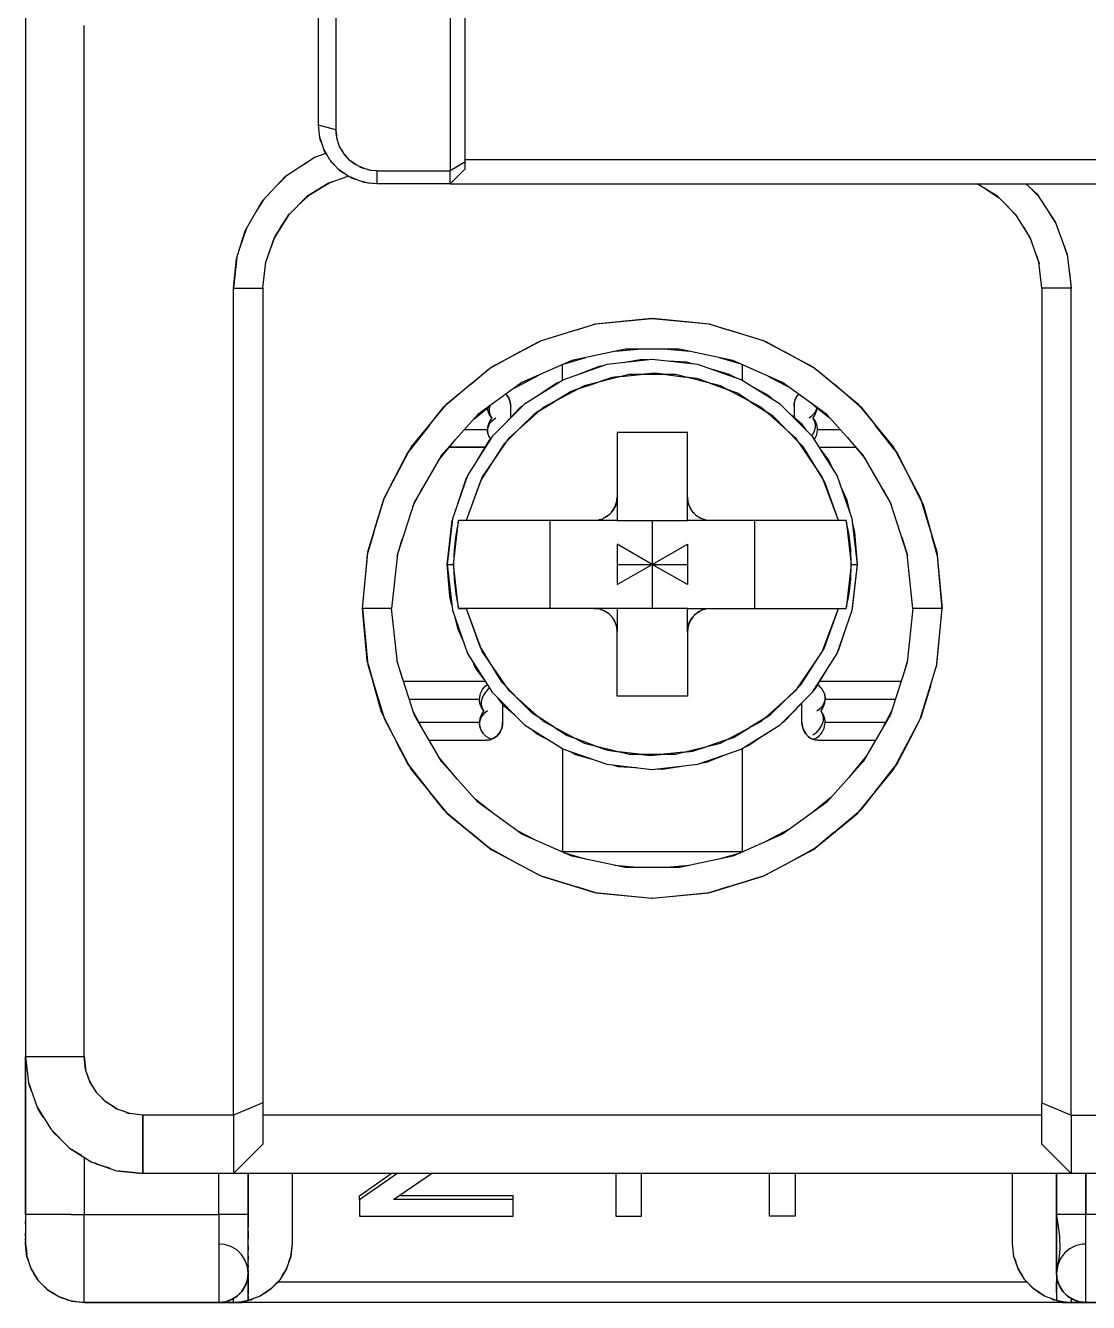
# Model space of a CAD drawing. Header units: millimetres. Extents: x 0 to 56.5, y 0 to 81.
# Drawn here: x 2.5 to 20.64, y 0 to 21.8 of the extents above; entities that cross this region are included whole.
import ezdxf

# ---------------------------------------------------------------- set-up
doc = ezdxf.new("R2010")
doc.units = ezdxf.units.MM

# ---------------------------------------------------------------- blocks, each defined once
blk = doc.blocks.new('CHINT_0cca9e6cfbf25816a24cd09b1f555f82_FACE_0')
at = {"color": 141, "linetype": 'Continuous', "true_color": 0x40d9ff}
for p, q in [((2.496, 23.8), (2.496, 1.5)), ((9.746, 23.534), (9.746, 19.322)), ((7.251, 19.435), (7.443, 19.556)), ((27.496, 19.51), (9.996, 19.51)), ((6.792, 19.075), (6.963, 19.246)), ((7.989, 19.226), (8.003, 19.23)), ((9.746, 19.1), (9.746, 19.322)), ((7.504, 19.007), (7.728, 19.135)), ((8.946, 19.1), (8.946, 19.1)), ((9.746, 19.1), (27.746, 19.1)), ((9.746, 19.1), (49.246, 19.1)), ((18.246, 19.1), (18.246, 19.1)), ((18.882, 19.012), (19.115, 18.857)), ((19.246, 19.1), (19.246, 19.1)), ((19.606, 19.069), (19.777, 18.898)), ((6.434, 18.622), (6.567, 18.835)), ((7.141, 18.72), (7.334, 18.901)), ((6.85, 18.351), (7.004, 18.584)), ((19.251, 18.721), (19.432, 18.528)), ((19.966, 18.61), (20.087, 18.419)), ((6.159, 18.016), (6.275, 18.345)), ((19.538, 18.358), (19.666, 18.133)), ((6.644, 17.896), (6.755, 18.199)), ((20.222, 18.046), (20.28, 17.881)), ((6.547, 17.319), (6.599, 17.768)), ((19.757, 17.872), (19.799, 17.736)), ((6.577, 17.59), (6.578, 17.59)), ((20.346, 17.315), (20.346, 17.321)), ((13.19, 16.799), (12.22, 16.702)), ((14.172, 16.702), (13.206, 16.799)), ((11.906, 16.606), (11.283, 16.413)), ((15.11, 16.413), (14.488, 16.606)), ((10.936, 16.228), (10.421, 15.945)), ((11.698, 16.027), (12.061, 16.133)), ((12.563, 16.24), (12.947, 16.276)), ((13.455, 16.276), (13.839, 16.238)), ((15.972, 15.945), (15.456, 16.228)), ((11.661, 15.743), (11.661, 16.011)), ((14.339, 16.132), (14.705, 16.023)), ((14.732, 16.011), (14.732, 15.743)), ((10.848, 15.614), (11.271, 15.837)), ((11.93, 15.595), (12.244, 15.701)), ((12.663, 15.806), (12.997, 15.84)), ((13.425, 15.84), (13.76, 15.798)), ((15.181, 15.811), (15.509, 15.64)), ((10.096, 15.678), (9.668, 15.316)), ((14.175, 15.695), (14.492, 15.58)), ((15.693, 15.507), (15.667, 15.476)), ((16.724, 15.316), (16.299, 15.677)), ((10.15, 15.081), (10.433, 15.313)), ((10.778, 15.106), (10.778, 15.3)), ((11.266, 15.22), (11.54, 15.389)), ((14.872, 15.378), (15.152, 15.198)), ((15.615, 15.3), (15.615, 15.109)), ((15.626, 15.381), (15.62, 15.358)), ((15.952, 15.318), (16.221, 15.105)), ((10.459, 15.1), (10.452, 15.106)), ((15.934, 15.1), (15.94, 15.094)), ((9.39, 14.977), (9.055, 14.552)), ((10.382, 14.9), (9.987, 14.9)), ((16.405, 14.9), (16.011, 14.9)), ((17.338, 14.551), (17, 14.98)), ((9.538, 14.366), (9.84, 14.737)), ((16.526, 14.766), (16.836, 14.396)), ((9.729, 14.6), (10.339, 14.6)), ((10.339, 14.6), (9.729, 14.6)), ((16.047, 14.6), (16.665, 14.6)), ((17.789, 13.68), (17.55, 14.155)), ((8.716, 13.918), (8.619, 13.729)), ((9.11, 13.594), (9.267, 13.895)), ((12.596, 13.75), (12.596, 13.35)), ((13.796, 13.35), (13.796, 13.75)), ((17.136, 13.877), (17.273, 13.625)), ((13.857, 13.54), (13.834, 13.582)), ((11.446, 13.35), (11.446, 11.85)), ((12.406, 13.411), (12.365, 13.388)), ((12.596, 13.35), (13.796, 13.35)), ((13.196, 13.35), (13.196, 12.6)), ((14.946, 11.85), (14.946, 13.35)), ((8.443, 13.15), (8.34, 12.806)), ((18.054, 12.783), (17.968, 13.09)), ((8.84, 12.739), (8.927, 13.032)), ((17.456, 13.063), (17.551, 12.755)), ((12.596, 12.6), (13.196, 12.6)), ((13.196, 12.6), (13.796, 12.6)), ((13.196, 12.6), (13.196, 11.85)), ((13.796, 11.85), (12.596, 11.85)), ((12.596, 11.85), (12.596, 11.45)), ((13.796, 11.45), (13.796, 11.85)), ((13.986, 11.789), (14.028, 11.812)), ((12.535, 11.66), (12.558, 11.618)), ((8.338, 10.917), (8.425, 10.61)), ((8.937, 10.637), (8.841, 10.945)), ((17.553, 10.961), (17.466, 10.668)), ((17.95, 10.55), (18.052, 10.894)), ((10.345, 10.6), (8.949, 10.6)), ((17.443, 10.6), (16.053, 10.6)), ((16.992, 10.6), (16.992, 10.6)), ((16.993, 10.6), (16.993, 10.6)), ((9.047, 10.3), (10.245, 10.3)), ((16.147, 10.3), (17.346, 10.3)), ((9.256, 9.823), (9.12, 10.075)), ((10.322, 10.1), (10.316, 10.106)), ((10.641, 10.209), (10.641, 9.9)), ((15.751, 9.9), (15.751, 10.237)), ((16.07, 10.1), (16.077, 10.094)), ((17.283, 10.106), (17.126, 9.805)), ((8.604, 10.02), (8.842, 9.545)), ((10.246, 9.9), (9.215, 9.9)), ((10.63, 9.819), (10.636, 9.842)), ((11.52, 9.822), (11.241, 10.002)), ((15.127, 9.98), (14.852, 9.811)), ((17.175, 9.9), (16.147, 9.9)), ((17.676, 9.782), (17.774, 9.971)), ((9.385, 9.6), (10.368, 9.6)), ((10.368, 9.6), (10.431, 9.608)), ((10.368, 9.6), (10.368, 9.6)), ((12.217, 9.505), (11.901, 9.62)), ((14.463, 9.605), (14.149, 9.499)), ((15.879, 9.648), (15.921, 9.623)), ((15.971, 9.606), (16.025, 9.6)), ((16.025, 9.6), (16.025, 9.6)), ((16.025, 9.6), (17.007, 9.6)), ((12.967, 9.36), (12.632, 9.402)), ((13.73, 9.394), (13.395, 9.36)), ((9.867, 8.934), (9.556, 9.304)), ((16.854, 9.334), (16.552, 8.963)), ((9.054, 9.149), (9.393, 8.72)), ((17.002, 8.723), (17.338, 9.148)), ((10.44, 8.382), (10.171, 8.595)), ((16.243, 8.619), (15.959, 8.387)), ((9.668, 8.384), (10.094, 8.023)), ((16.296, 8.022), (16.724, 8.384)), ((15.544, 8.086), (15.122, 7.863)), ((11.211, 7.889), (10.883, 8.06)), ((10.42, 7.755), (10.937, 7.472)), ((12.053, 7.568), (11.688, 7.677)), ((14.695, 7.673), (14.331, 7.567)), ((15.457, 7.472), (15.972, 7.755)), ((12.937, 7.424), (12.553, 7.462)), ((13.829, 7.46), (13.446, 7.424)), ((11.283, 7.287), (11.905, 7.094)), ((14.486, 7.094), (15.11, 7.287)), ((12.22, 6.998), (13.186, 6.901)), ((13.203, 6.901), (14.172, 6.998)), ((2.496, 1.5), (2.496, 4.199)), ((3.545, 3.911), (3.521, 3.984)), ((3.658, 3.666), (3.591, 3.778)), ((3.8, 3.491), (3.709, 3.584)), ((3.992, 3.343), (3.868, 3.423)), ((4.214, 3.246), (4.059, 3.301)), ((4.493, 3.2), (4.272, 3.226)), ((6.046, 3.2), (6.046, 2.2)), ((19.846, 3.2), (6.546, 3.2)), ((20.346, 3.2), (20.346, 2.2)), ((20.346, 3.2), (22.346, 3.2)), ((3.496, 2.481), (3.496, 1.5)), ((6.046, 2.2), (4.496, 2.2)), ((5.796, 1.501), (5.796, 2.2)), ((20.346, 2.2), (6.046, 2.2)), ((6.296, 1.5), (6.296, 2.2)), ((6.296, 2.2), (6.296, 1.507)), ((8.196, 1.758), (8.832, 2.2)), ((8.446, 2.2), (8.446, 2.2)), ((17.946, 2.2), (17.946, 2.2)), ((20.096, 1.519), (20.096, 2.2)), ((20.096, 2.199), (20.096, 2.026)), ((22.346, 2.2), (20.346, 2.2)), ((20.596, 2.2), (20.596, 1.501)), ((20.096, 2.175), (20.096, 2.164)), ((20.096, 2.099), (20.096, 2.164)), ((20.096, 2.164), (20.096, 2.164)), ((20.096, 2.009), (20.096, 1.991)), ((20.096, 1.962), (20.096, 1.834)), ((20.096, 1.787), (20.096, 1.619)), ((2.496, 1.276), (2.496, 1.253)), ((20.096, 1.255), (20.096, 1.123)), ((2.521, 0.777), (2.496, 1.012)), ((20.096, 1.085), (20.096, 0.904)), ((20.096, 0.898), (20.096, 0.734)), ((7.013, 0.749), (6.991, 0.692)), ((7.018, 0.77), (7.017, 0.759)), ((20.096, 0.729), (20.096, 0.604)), ((6.295, 0.482), (6.29, 0.424)), ((6.296, 0.499), (6.296, 0.498)), ((6.296, 0.491), (6.296, 0.491)), ((6.942, 0.56), (6.934, 0.541)), ((19.458, 0.54), (19.451, 0.561)), ((20.096, 0.603), (20.096, 0.525)), ((20.096, 0.525), (20.096, 0.5)), ((20.096, 0.5), (20.096, 0.5)), ((20.097, 0.491), (20.097, 0.491)), ((2.787, 0.303), (2.777, 0.314)), ((6.254, 0.303), (6.252, 0.298)), ((6.276, 0.368), (6.273, 0.357)), ((6.285, 0.402), (6.285, 0.4)), ((6.296, 0.333), (6.296, 0.165)), ((20.108, 0.399), (20.104, 0.417)), ((20.139, 0.302), (20.12, 0.353)), ((20.201, 0.194), (20.153, 0.271)), ((2.973, 0.155), (2.949, 0.17)), ((3.188, 0.055), (3.144, 0.07)), ((5.794, 0), (3.496, 0)), ((5.796, 0), (3.496, 0)), ((3.496, 0), (6.196, 0)), ((5.794, 0), (5.796, 0)), ((6.196, 0), (5.796, 0)), ((6.046, 0), (5.796, 0)), ((6.046, 0), (5.797, 0)), ((5.933, 0.021), (5.931, 0.021)), ((5.958, 0.029), (5.934, 0.022)), ((20.346, 0), (6.046, 0)), ((20.345, 0), (6.048, 0)), ((6.191, 0.193), (6.189, 0.191)), ((6.196, 0), (6.196, 0)), ((20.196, 0), (6.196, 0)), ((6.296, 0.038), (6.296, 0.039)), ((6.296, 0.039), (6.296, 0.039)), ((6.296, 0.032), (6.296, 0.032)), ((20.096, 0.072), (20.096, 0.032)), ((20.096, 0.039), (20.096, 0.039)), ((20.096, 0.039), (20.096, 0.039)), ((20.096, 0.032), (20.096, 0.032)), ((20.196, 0), (20.196, 0)), ((20.346, 0), (20.196, 0)), ((20.196, 0), (22.496, 0)), ((20.204, 0.19), (20.202, 0.193)), ((20.596, 0), (20.346, 0)), ((20.596, 0), (20.346, 0)), ((20.432, 0.029), (20.42, 0.035)), ((20.458, 0.022), (20.457, 0.022)), ((22.096, 0), (20.596, 0)), ((20.596, 0), (20.597, 0)), ((22.094, 0), (20.597, 0))]:
    blk.add_line(p, q, dxfattribs=at)
for points in [[(7.796, 23.534), (7.796, 20.022), (7.496, 20.1), (7.496, 23.574)], [(9.996, 23.567), (9.996, 19.469), (9.746, 19.322)], [(2.496, 4.2), (3.496, 4.2), (3.496, 21.8)], [(2.496, 21.8), (2.496, 4.2), (2.496, 4.199)], [(8.496, 19.1), (8.344, 19.111), (8.197, 19.146), (8.005, 19.229), (7.835, 19.35), (7.693, 19.505), (7.586, 19.687), (7.519, 19.888), (7.496, 20.1)], [(7.521, 19.882), (7.521, 19.877), (7.541, 19.821)], [(7.54, 19.823), (7.521, 19.878), (7.521, 19.882)], [(7.541, 19.822), (7.522, 19.876), (7.521, 19.882)], [(8.496, 19.322), (8.395, 19.328), (8.292, 19.351), (8.159, 19.408), (8.035, 19.497), (7.93, 19.613), (7.852, 19.745), (7.808, 19.884), (7.796, 20.022)], [(7.796, 20.022), (7.802, 19.922), (7.807, 19.9)], [(7.815, 19.863), (7.824, 19.822), (7.839, 19.785)], [(6.046, 17.315), (6.097, 17.815), (6.247, 18.297), (6.537, 18.803), (6.936, 19.228), (7.423, 19.549), (7.623, 19.621)], [(7.591, 19.677), (7.595, 19.666), (7.635, 19.603)], [(7.636, 19.601), (7.595, 19.666), (7.591, 19.677)], [(7.635, 19.603), (7.598, 19.661), (7.593, 19.674)], [(7.87, 19.716), (7.884, 19.683), (7.908, 19.649)], [(7.767, 19.424), (7.713, 19.478), (7.704, 19.492)], [(7.705, 19.491), (7.714, 19.477), (7.766, 19.425)], [(7.771, 19.42), (7.722, 19.467), (7.71, 19.486)], [(7.955, 19.585), (7.976, 19.556), (8.006, 19.529)], [(8.067, 19.475), (8.094, 19.451), (8.126, 19.432)], [(9.996, 19.469), (9.996, 19.35), (9.746, 19.1)], [(6.106, 17.844), (6.046, 17.315), (6.546, 17.315), (6.596, 17.76), (6.744, 18.183), (6.983, 18.562), (7.299, 18.879), (7.678, 19.117), (8.003, 19.231)], [(7.93, 19.282), (7.868, 19.322), (7.853, 19.337)], [(7.856, 19.335), (7.873, 19.318), (7.931, 19.281)], [(7.939, 19.276), (7.886, 19.308), (7.863, 19.33)], [(8.12, 19.179), (8.054, 19.203), (8.031, 19.218)], [(8.036, 19.216), (8.062, 19.199), (8.125, 19.177)], [(8.139, 19.171), (8.082, 19.19), (8.048, 19.21)], [(8.194, 19.393), (8.224, 19.376), (8.258, 19.365)], [(8.34, 19.34), (8.36, 19.334), (8.372, 19.333)], [(9.746, 19.1), (8.496, 19.1), (8.496, 19.322), (9.746, 19.322)], [(7.678, 19.117), (7.678, 19.117), (7.299, 18.879), (6.983, 18.562), (6.744, 18.183), (6.744, 18.183)], [(8.312, 19.119), (8.262, 19.128), (8.24, 19.136)], [(8.25, 19.133), (8.274, 19.125), (8.296, 19.123)], [(8.307, 19.12), (8.286, 19.122), (8.258, 19.132)], [(8.495, 19.1), (8.378, 19.107), (8.361, 19.11)], [(19.648, 18.183), (19.648, 18.183), (19.41, 18.562), (19.093, 18.879), (18.741, 19.1)], [(20.316, 17.584), (20.346, 17.315), (19.846, 17.315), (19.796, 17.76), (19.648, 18.183), (19.41, 18.562), (19.093, 18.879), (18.741, 19.1)], [(19.573, 19.1), (19.759, 18.925), (20.08, 18.439), (20.279, 17.89), (20.345, 17.322)], [(6.546, 17.315), (6.546, 3.407), (6.046, 3.2)], [(6.046, 3.2), (6.046, 17.315), (6.046, 17.315)], [(19.846, 17.315), (19.846, 3.407), (20.346, 3.2)], [(20.346, 3.2), (20.346, 17.315), (20.346, 17.315)], [(8.844, 12.775), (8.746, 11.85), (8.246, 11.85), (8.341, 12.816), (8.623, 13.744), (9.08, 14.6), (9.696, 15.35), (10.446, 15.966), (11.302, 16.423), (12.231, 16.705), (13.196, 16.8), (14.162, 16.705), (15.091, 16.423), (15.946, 15.966), (16.696, 15.35), (17.312, 14.6), (17.769, 13.744), (18.051, 12.816), (18.146, 11.85), (17.646, 11.85), (17.549, 12.775), (17.261, 13.66), (16.796, 14.466), (16.174, 15.157), (15.421, 15.704), (14.571, 16.082), (13.661, 16.276), (12.731, 16.276), (11.821, 16.082), (10.971, 15.704), (10.219, 15.157), (9.596, 14.466), (9.131, 13.66), (8.844, 12.775)], [(13.194, 16.8), (13.196, 16.8), (13.202, 16.799)], [(11.908, 16.607), (12.21, 16.701), (12.22, 16.702)], [(14.172, 16.702), (14.183, 16.701), (14.486, 16.606)], [(10.937, 16.228), (11.262, 16.407), (11.283, 16.413)], [(15.11, 16.413), (15.131, 16.406), (15.455, 16.228)], [(16.591, 12.6), (16.696, 12.6), (16.608, 13.379), (16.35, 14.119), (15.933, 14.782), (15.378, 15.336), (14.715, 15.753), (13.975, 16.012), (13.196, 16.1), (12.417, 16.012), (11.678, 15.753), (11.014, 15.336), (10.46, 14.782), (10.043, 14.119), (9.784, 13.379), (9.696, 12.6), (9.801, 12.6)], [(10.097, 15.679), (10.392, 15.929), (10.421, 15.945)], [(12.347, 15.988), (12.271, 15.976), (11.95, 15.849)], [(13.111, 16.09), (13.021, 16.096), (12.697, 16.044)], [(13.878, 16.023), (13.779, 16.051), (13.468, 16.069)], [(14.611, 15.79), (14.51, 15.844), (14.224, 15.925)], [(15.972, 15.945), (16.001, 15.929), (16.298, 15.677)], [(16.591, 12.6), (16.582, 12.852), (16.554, 13.102), (16.507, 13.35), (16.373, 13.35), (16.098, 14.094), (15.653, 14.749), (15.062, 15.278), (14.362, 15.649), (13.593, 15.84), (12.8, 15.84), (12.031, 15.649), (11.33, 15.278), (10.74, 14.749), (10.294, 14.094), (10.02, 13.35), (9.885, 13.35), (9.839, 13.102), (9.811, 12.852), (9.801, 12.6)], [(11.625, 15.72), (11.565, 15.697), (11.263, 15.493)], [(12.663, 15.806), (12.503, 15.789), (12.244, 15.701)], [(13.425, 15.84), (13.232, 15.864), (12.997, 15.84)], [(14.175, 15.695), (13.96, 15.773), (13.76, 15.798)], [(10.7, 15.507), (10.712, 15.495), (10.714, 15.492)], [(10.778, 15.3), (10.778, 15.3), (10.77, 15.37), (10.748, 15.436), (10.712, 15.495), (10.7, 15.507)], [(10.714, 15.492), (10.748, 15.436), (10.77, 15.37)], [(11.93, 15.595), (11.808, 15.554), (11.54, 15.389)], [(14.872, 15.378), (14.649, 15.523), (14.492, 15.58)], [(15.275, 15.401), (15.179, 15.484), (14.93, 15.618)], [(15.693, 15.507), (15.667, 15.476), (15.636, 15.415), (15.62, 15.358), (15.615, 15.3), (15.615, 15.3)], [(9.391, 14.978), (9.635, 15.288), (9.668, 15.316)], [(10.452, 15.106), (10.432, 15.133), (10.412, 15.168), (10.389, 15.234), (10.386, 15.251), (10.384, 15.261), (10.383, 15.272)], [(10.423, 15.305), (10.413, 15.264), (10.411, 15.213), (10.42, 15.165), (10.44, 15.123), (10.452, 15.106)], [(10.979, 15.301), (10.935, 15.272), (10.668, 14.99)], [(10.77, 15.37), (10.77, 15.369), (10.778, 15.3)], [(15.615, 15.3), (15.62, 15.358), (15.62, 15.358)], [(15.626, 15.381), (15.635, 15.414), (15.659, 15.46)], [(15.659, 15.46), (15.667, 15.476), (15.667, 15.476)], [(16.002, 15.278), (16, 15.264), (15.981, 15.213), (15.95, 15.165), (15.91, 15.123), (15.871, 15.095)], [(15.934, 15.1), (15.94, 15.107), (15.963, 15.137), (15.967, 15.144), (15.971, 15.151), (16.003, 15.233), (16.006, 15.244), (16.009, 15.264), (16.009, 15.273)], [(16.725, 15.316), (16.758, 15.288), (16.999, 14.981)], [(10.459, 15.1), (10.452, 15.093), (10.429, 15.063), (10.425, 15.056), (10.421, 15.049), (10.389, 14.967), (10.387, 14.956), (10.384, 14.936), (10.382, 14.915), (10.382, 14.884), (10.384, 14.861), (10.388, 14.837), (10.393, 14.818)], [(10.393, 14.818), (10.39, 14.831), (10.385, 14.883), (10.392, 14.936), (10.412, 14.987), (10.442, 15.035), (10.483, 15.077), (10.522, 15.105)], [(11.266, 15.22), (11.184, 15.169), (10.923, 14.913)], [(15.479, 14.905), (15.265, 15.124), (15.152, 15.198)], [(15.838, 14.877), (15.754, 14.989), (15.551, 15.164)], [(15.919, 14.796), (15.942, 14.831), (15.966, 14.883), (15.98, 14.936), (15.982, 14.987), (15.972, 15.035), (15.952, 15.077), (15.94, 15.094)], [(15.94, 15.094), (15.96, 15.067), (15.98, 15.032), (16.004, 14.966), (16.007, 14.949), (16.008, 14.939), (16.011, 14.9), (15.996, 14.806), (15.962, 14.736)], [(10.923, 14.913), (10.707, 14.701), (10.661, 14.655), (10.266, 14.037), (10.02, 13.35)], [(13.796, 13.75), (13.796, 14.85), (12.596, 14.85), (12.596, 13.75)], [(16.373, 13.35), (16.142, 14.004), (15.776, 14.599), (15.705, 14.673), (15.479, 14.905)], [(10.44, 14.75), (10.412, 14.721), (10.195, 14.36)], [(10.393, 14.818), (10.4, 14.796), (10.405, 14.784), (10.431, 14.741)], [(8.717, 13.919), (9.021, 14.509), (9.055, 14.552)], [(16.272, 14.242), (16.209, 14.381), (16.057, 14.585)], [(17.338, 14.55), (17.373, 14.507), (17.55, 14.155)], [(10.034, 14.094), (10.02, 14.071), (9.87, 13.626)], [(12.558, 13.581), (12.585, 13.656), (12.596, 13.75)], [(12.596, 13.75), (12.588, 13.67), (12.586, 13.662)], [(13.796, 13.75), (13.804, 13.671), (13.826, 13.596), (13.834, 13.582)], [(16.573, 13.481), (16.522, 13.689), (16.423, 13.908)], [(8.444, 13.154), (8.611, 13.714), (8.619, 13.729)], [(12.406, 13.411), (12.433, 13.426), (12.501, 13.489), (12.536, 13.541)], [(12.578, 13.636), (12.566, 13.594), (12.52, 13.513), (12.51, 13.502)], [(12.536, 13.541), (12.553, 13.567), (12.558, 13.581)], [(13.815, 13.634), (13.807, 13.654), (13.807, 13.662)], [(13.881, 13.504), (13.84, 13.566), (13.828, 13.598)], [(13.857, 13.54), (13.872, 13.513), (13.935, 13.445), (13.987, 13.41)], [(17.789, 13.68), (17.818, 13.622), (17.968, 13.091)], [(9.774, 11.907), (9.74, 12.05), (9.696, 12.6), (9.778, 13.351), (9.782, 13.364)], [(9.885, 11.85), (9.801, 12.6), (9.885, 13.35)], [(12.596, 13.35), (12.196, 13.35), (10.02, 13.35), (9.885, 13.35), (9.885, 13.35)], [(12.196, 13.35), (12.275, 13.358), (12.351, 13.38), (12.365, 13.388)], [(12.312, 13.368), (12.292, 13.361), (12.284, 13.36)], [(12.442, 13.435), (12.38, 13.394), (12.349, 13.382)], [(12.479, 13.468), (12.458, 13.445), (12.445, 13.436)], [(16.507, 13.35), (16.507, 13.35), (16.373, 13.35), (14.196, 13.35), (13.796, 13.35)], [(13.914, 13.468), (13.891, 13.489), (13.883, 13.502)], [(14.082, 13.368), (14.041, 13.381), (13.959, 13.426), (13.948, 13.436)], [(13.987, 13.41), (14.013, 13.393), (14.027, 13.388)], [(14.027, 13.388), (14.102, 13.361), (14.196, 13.35)], [(14.196, 13.35), (14.116, 13.358), (14.109, 13.36)], [(16.507, 13.35), (16.591, 12.6), (16.507, 11.85)], [(16.61, 11.836), (16.615, 11.849), (16.696, 12.6), (16.653, 13.15), (16.618, 13.293)], [(13.196, 12.6), (12.596, 12.943), (12.596, 12.257), (13.196, 12.6)], [(13.196, 12.6), (13.796, 12.943), (13.796, 12.257), (13.196, 12.6)], [(8.338, 10.917), (8.328, 10.952), (8.246, 11.85), (8.338, 12.796), (8.34, 12.806)], [(18.052, 10.894), (18.055, 10.904), (18.146, 11.85), (18.064, 12.748), (18.054, 12.783)], [(9.696, 12.6), (9.784, 11.821), (10.043, 11.081), (10.46, 10.418), (11.014, 9.864), (11.678, 9.447), (12.417, 9.188), (13.196, 9.1), (13.975, 9.188), (14.715, 9.447), (15.378, 9.864), (15.933, 10.418), (16.35, 11.081), (16.608, 11.821), (16.696, 12.6)], [(9.801, 12.6), (9.811, 12.348), (9.839, 12.098), (9.885, 11.85), (10.02, 11.85), (10.294, 11.106), (10.74, 10.451), (11.33, 9.922), (12.031, 9.551), (12.8, 9.36), (13.593, 9.36), (14.362, 9.551), (15.062, 9.922), (15.653, 10.451), (16.098, 11.106), (16.373, 11.85), (16.507, 11.85), (16.554, 12.098), (16.582, 12.348), (16.591, 12.6)], [(8.246, 11.85), (8.341, 10.884), (8.623, 9.956), (9.08, 9.1), (9.696, 8.35), (10.446, 7.734), (11.302, 7.277), (12.231, 6.995), (13.196, 6.9), (14.162, 6.995), (15.091, 7.277), (15.946, 7.734), (16.696, 8.35), (17.312, 9.1), (17.769, 9.956), (18.051, 10.884), (18.146, 11.85)], [(17.646, 11.85), (17.549, 10.925), (17.261, 10.04), (16.796, 9.234), (16.174, 8.543), (15.421, 7.996), (14.571, 7.618), (13.661, 7.424), (12.731, 7.424), (11.821, 7.618), (10.971, 7.996), (10.219, 8.543), (9.596, 9.234), (9.131, 10.04), (8.844, 10.925), (8.746, 11.85)], [(12.596, 11.85), (12.196, 11.85), (10.02, 11.85), (9.885, 11.85), (9.885, 11.85)], [(10.02, 11.85), (10.25, 11.196), (10.616, 10.601), (10.688, 10.527), (10.914, 10.295)], [(12.196, 11.85), (12.276, 11.842), (12.284, 11.84)], [(12.365, 11.812), (12.291, 11.839), (12.196, 11.85)], [(12.31, 11.832), (12.352, 11.819), (12.433, 11.774), (12.445, 11.764)], [(12.405, 11.79), (12.38, 11.807), (12.365, 11.812)], [(12.535, 11.66), (12.521, 11.687), (12.458, 11.755), (12.405, 11.79)], [(13.796, 11.85), (14.196, 11.85), (16.373, 11.85), (16.507, 11.85), (16.507, 11.85)], [(13.986, 11.789), (13.96, 11.774), (13.891, 11.711), (13.857, 11.659)], [(13.95, 11.765), (14.012, 11.806), (14.044, 11.818)], [(14.196, 11.85), (14.117, 11.842), (14.042, 11.82), (14.028, 11.812)], [(14.081, 11.832), (14.101, 11.839), (14.108, 11.84)], [(15.47, 10.287), (15.686, 10.499), (15.732, 10.545), (16.127, 11.163), (16.373, 11.85)], [(9.82, 11.719), (9.87, 11.511), (9.969, 11.292)], [(12.478, 11.732), (12.501, 11.711), (12.51, 11.698)], [(12.511, 11.696), (12.553, 11.634), (12.564, 11.602)], [(12.596, 11.45), (12.589, 11.529), (12.566, 11.604), (12.558, 11.618)], [(12.578, 11.566), (12.585, 11.546), (12.586, 11.538)], [(13.834, 11.619), (13.807, 11.544), (13.796, 11.45)], [(13.814, 11.564), (13.827, 11.606), (13.872, 11.687), (13.883, 11.698)], [(13.857, 11.659), (13.839, 11.633), (13.834, 11.619)], [(13.914, 11.732), (13.935, 11.755), (13.948, 11.764)], [(16.358, 11.106), (16.372, 11.129), (16.522, 11.574)], [(13.796, 11.45), (13.796, 10.35), (12.596, 10.35), (12.596, 11.45)], [(13.796, 11.45), (13.804, 11.53), (13.806, 11.538)], [(10.12, 10.958), (10.183, 10.819), (10.336, 10.615)], [(15.953, 10.45), (15.98, 10.479), (16.198, 10.84)], [(8.604, 10.02), (8.574, 10.078), (8.425, 10.609)], [(10.316, 10.106), (10.296, 10.133), (10.276, 10.168), (10.252, 10.234), (10.249, 10.251), (10.248, 10.261), (10.245, 10.3), (10.26, 10.394), (10.295, 10.466), (10.327, 10.506), (10.342, 10.521), (10.378, 10.547)], [(10.417, 10.485), (10.389, 10.462), (10.347, 10.418), (10.313, 10.369), (10.29, 10.317), (10.276, 10.264), (10.274, 10.213), (10.283, 10.165), (10.303, 10.123), (10.316, 10.106)], [(16.02, 10.545), (16.032, 10.537), (16.058, 10.513), (16.077, 10.493), (16.124, 10.416), (16.129, 10.404), (16.136, 10.382)], [(17.949, 10.546), (17.782, 9.986), (17.774, 9.971)], [(10.554, 10.323), (10.638, 10.211), (10.841, 10.036)], [(10.914, 10.295), (11.127, 10.076), (11.241, 10.002)], [(15.127, 9.98), (15.209, 10.031), (15.47, 10.287)], [(16.136, 10.382), (16.139, 10.369), (16.144, 10.317), (16.137, 10.264), (16.117, 10.213), (16.087, 10.165), (16.046, 10.123), (16.007, 10.095)], [(16.07, 10.1), (16.077, 10.107), (16.1, 10.137), (16.104, 10.144), (16.108, 10.151), (16.14, 10.233), (16.142, 10.244), (16.145, 10.264), (16.147, 10.285), (16.147, 10.316), (16.145, 10.339), (16.141, 10.363), (16.136, 10.382)], [(10.322, 10.1), (10.316, 10.093), (10.293, 10.063), (10.289, 10.056), (10.285, 10.049), (10.253, 9.967), (10.25, 9.956), (10.247, 9.936), (10.246, 9.915), (10.246, 9.884), (10.248, 9.861), (10.252, 9.837), (10.257, 9.818)], [(10.257, 9.818), (10.253, 9.831), (10.248, 9.883), (10.256, 9.936), (10.275, 9.987), (10.306, 10.035), (10.346, 10.077), (10.385, 10.105)], [(15.414, 9.899), (15.457, 9.928), (15.724, 10.21)], [(15.935, 9.688), (15.971, 9.711), (16.004, 9.738), (16.046, 9.782), (16.079, 9.831), (16.103, 9.883), (16.116, 9.936), (16.118, 9.987), (16.109, 10.035), (16.089, 10.077), (16.077, 10.094)], [(15.941, 9.616), (15.997, 9.64), (16.05, 9.679), (16.065, 9.694), (16.097, 9.734), (16.132, 9.806), (16.147, 9.9), (16.145, 9.939), (16.143, 9.949), (16.14, 9.966), (16.117, 10.032), (16.097, 10.067), (16.077, 10.094)], [(10.451, 9.616), (10.441, 9.618), (10.404, 9.635), (10.398, 9.639), (10.361, 9.663), (10.334, 9.687), (10.316, 9.707), (10.269, 9.784), (10.264, 9.796), (10.257, 9.818)], [(10.47, 9.624), (10.492, 9.633), (10.545, 9.672), (10.589, 9.724), (10.62, 9.785), (10.636, 9.842), (10.641, 9.9), (10.641, 9.9)], [(10.63, 9.819), (10.62, 9.786), (10.597, 9.74)], [(10.641, 9.9), (10.636, 9.842), (10.636, 9.842)], [(11.52, 9.822), (11.743, 9.677), (11.901, 9.62)], [(14.463, 9.605), (14.584, 9.646), (14.852, 9.811)], [(15.751, 9.9), (15.751, 9.9), (15.759, 9.83), (15.781, 9.764), (15.817, 9.705), (15.864, 9.657), (15.92, 9.623), (15.951, 9.613)], [(15.759, 9.83), (15.759, 9.831), (15.751, 9.9)], [(15.815, 9.708), (15.781, 9.764), (15.759, 9.83)], [(10.475, 9.626), (10.431, 9.608), (10.368, 9.6)], [(10.492, 9.633), (10.492, 9.633), (10.475, 9.626)], [(10.589, 9.724), (10.545, 9.672), (10.492, 9.633)], [(10.597, 9.74), (10.589, 9.724), (10.589, 9.724)], [(11.117, 9.799), (11.214, 9.716), (11.462, 9.582)], [(14.767, 9.48), (14.828, 9.503), (15.13, 9.707)], [(15.879, 9.648), (15.864, 9.657), (15.817, 9.705), (15.815, 9.708)], [(16.025, 9.6), (15.972, 9.606), (15.921, 9.623), (15.921, 9.623)], [(17.676, 9.781), (17.371, 9.191), (17.338, 9.148)], [(9.054, 9.15), (9.02, 9.193), (8.843, 9.545)], [(11.661, 9.457), (11.661, 7.7), (11.661, 7.7), (11.637, 7.7)], [(11.781, 9.41), (11.883, 9.356), (12.168, 9.275)], [(12.217, 9.505), (12.432, 9.427), (12.632, 9.402)], [(13.73, 9.394), (13.89, 9.411), (14.149, 9.499)], [(14.732, 9.457), (14.732, 7.7), (14.732, 7.7), (14.756, 7.7)], [(12.515, 9.177), (12.613, 9.149), (12.924, 9.131)], [(12.967, 9.36), (13.16, 9.336), (13.395, 9.36)], [(13.282, 9.11), (13.371, 9.104), (13.695, 9.156)], [(14.045, 9.212), (14.121, 9.224), (14.442, 9.351)], [(17.002, 8.722), (16.757, 8.412), (16.724, 8.384)], [(9.668, 8.384), (9.635, 8.412), (9.393, 8.719)], [(10.42, 7.755), (10.392, 7.771), (10.094, 8.023)], [(16.296, 8.021), (16, 7.771), (15.972, 7.755)], [(11.661, 7.7), (12.411, 7.7), (13.196, 7.7), (13.982, 7.7), (14.732, 7.7)], [(11.661, 7.7), (12.046, 7.7), (12.381, 7.7)], [(12.423, 7.7), (12.447, 7.7), (12.886, 7.7)], [(13.209, 7.7), (13.222, 7.7), (13.701, 7.7)], [(13.989, 7.7), (13.996, 7.7), (14.732, 7.7)], [(11.283, 7.287), (11.262, 7.294), (10.937, 7.472)], [(15.456, 7.472), (15.13, 7.293), (15.11, 7.287)], [(12.22, 6.998), (12.209, 6.999), (11.906, 7.094)], [(14.485, 7.093), (14.183, 6.999), (14.172, 6.998)], [(13.198, 6.9), (13.196, 6.9), (13.191, 6.901)], [(2.496, 4.2), (2.546, 3.755), (2.694, 3.332), (2.933, 2.953), (3.249, 2.636), (3.628, 2.398), (4.051, 2.25), (4.496, 2.2), (4.496, 3.2), (4.274, 3.225), (4.062, 3.299), (3.873, 3.418), (3.714, 3.577), (3.595, 3.766), (3.521, 3.977), (3.496, 4.2)], [(3.496, 4.2), (3.519, 3.99), (3.521, 3.984)], [(2.593, 3.621), (2.55, 3.74), (2.549, 3.747)], [(3.545, 3.91), (3.585, 3.788), (3.591, 3.778)], [(3.658, 3.665), (3.703, 3.591), (3.709, 3.584)], [(3.8, 3.49), (3.862, 3.427), (3.868, 3.423)], [(2.799, 3.165), (2.711, 3.299), (2.705, 3.316)], [(3.993, 3.343), (4.055, 3.303), (4.058, 3.301)], [(6.546, 3.407), (6.546, 2.7), (6.046, 2.2)], [(20.346, 2.2), (19.846, 2.7), (19.846, 3.407)], [(4.216, 3.245), (4.27, 3.226), (4.272, 3.226)], [(6.046, 3.2), (4.496, 3.2), (4.496, 2.2)], [(3.09, 2.795), (2.97, 2.908), (2.954, 2.931)], [(3.453, 2.508), (3.313, 2.588), (3.284, 2.614)], [(3.496, 1.5), (5.796, 1.5), (5.796, 2.2)], [(3.938, 2.29), (3.721, 2.357), (3.679, 2.381)], [(4.496, 2.2), (4.103, 2.239), (4.076, 2.247)], [(7.046, 2.2), (7.046, 1), (7.023, 0.784), (6.953, 0.578), (6.836, 0.387), (6.681, 0.227), (6.499, 0.108), (6.296, 0.032)], [(6.296, 0.5), (6.296, 0.498), (6.296, 2.2)], [(6.296, 2.2), (6.296, 2.122), (6.296, 1.917), (6.296, 1.669), (6.296, 1.5)], [(8.196, 1.758), (8.196, 1.822), (8.739, 2.2)], [(10.821, 1.758), (8.78, 1.758), (9.424, 2.2)], [(12.571, 2.2), (12.571, 1.473), (13.009, 1.473), (13.009, 2.2)], [(15.634, 2.2), (15.634, 1.473), (15.196, 1.473), (15.196, 2.2)], [(20.096, 0.032), (19.893, 0.108), (19.711, 0.228), (19.555, 0.388), (19.44, 0.579), (19.369, 0.785), (19.346, 1), (19.346, 2.2)], [(20.096, 0.5), (20.096, 2.2), (20.096, 1.5)], [(20.096, 2.2), (20.096, 2.161), (20.096, 2.018), (20.096, 1.968), (20.096, 1.805), (20.096, 1.749), (20.096, 1.576), (20.096, 1.5)], [(22.096, 2.2), (22.096, 1.5), (20.596, 1.5), (20.596, 2.2)], [(20.096, 1.901), (20.096, 1.987), (20.096, 1.996)], [(8.196, 1.758), (8.196, 1.473), (10.821, 1.473), (10.821, 1.758)], [(10.821, 1.758), (10.821, 1.822), (8.874, 1.822)], [(2.496, 1.5), (2.496, 1.389), (2.496, 1.283), (2.496, 1.188), (2.496, 1.109), (2.496, 1.049), (2.496, 1.012)], [(3.274, 1.5), (3.062, 1.5), (2.873, 1.5), (2.714, 1.5), (2.595, 1.5), (2.521, 1.5), (2.496, 1.5)], [(2.496, 1.342), (2.496, 1.385), (2.496, 1.388)], [(3.274, 1.5), (3.274, 1.5), (3.496, 1.5)], [(3.496, 0), (3.496, 0.038), (3.496, 1.5)], [(3.496, 0.038), (3.496, 0.149), (3.496, 0.327), (3.496, 0.565), (3.496, 0.849), (3.496, 1.166), (3.496, 1.5)], [(6.296, 1.5), (6.284, 1.5), (6.247, 1.5), (6.187, 1.5), (6.108, 1.5), (6.013, 1.5), (5.907, 1.5), (5.796, 1.5)], [(5.796, 1.5), (5.796, 1.166), (5.796, 0.849), (5.796, 0.565), (5.796, 0.327), (5.796, 0.149), (5.796, 0.038), (5.796, 0)], [(6.296, 0.525), (6.296, 0.599), (6.296, 0.718), (6.296, 0.876), (6.296, 1.066), (6.296, 1.277), (6.296, 1.5)], [(6.296, 1.498), (6.296, 1.295), (6.296, 1.285)], [(20.596, 1.5), (20.485, 1.5), (20.379, 1.5), (20.284, 1.5), (20.205, 1.5), (20.146, 1.5), (20.109, 1.5), (20.096, 1.5)], [(20.096, 1.5), (20.101, 1.434), (20.116, 1.338), (20.145, 1.125), (20.151, 0.905), (20.135, 0.743), (20.106, 0.604), (20.096, 0.5)], [(20.096, 1.5), (20.096, 1.312), (20.096, 1.088), (20.096, 0.799), (20.096, 0.5)], [(20.096, 0.5), (20.096, 0.525), (20.096, 0.545), (20.096, 0.603), (20.096, 0.631), (20.096, 0.73), (20.096, 0.841), (20.096, 0.899), (20.096, 0.945), (20.096, 1.101), (20.096, 1.154), (20.096, 1.325), (20.096, 1.497), (20.096, 1.5)], [(20.596, 0), (20.596, 0.038), (20.596, 0.149), (20.596, 0.327), (20.596, 0.565), (20.596, 0.849), (20.596, 1.166), (20.596, 1.5)], [(2.496, 1.128), (2.496, 1.176), (2.496, 1.182)], [(2.496, 1.061), (2.496, 1.074), (2.496, 1.096)], [(6.296, 1.218), (6.296, 1.098), (6.296, 1.085)], [(2.496, 1.017), (2.496, 1.034), (2.496, 1.044)], [(2.521, 0.779), (2.521, 0.78), (2.496, 1), (2.496, 1.012)], [(2.496, 1.012), (2.496, 1), (2.521, 0.777)], [(2.496, 1), (2.496, 1.002), (2.496, 1.01)], [(2.52, 0.786), (2.496, 1), (2.516, 0.828)], [(6.296, 0.5), (6.284, 0.611), (6.246, 0.719), (6.184, 0.816), (6.101, 0.896), (6.003, 0.955), (5.893, 0.991), (5.796, 0.998)], [(7.046, 1), (7.022, 0.782), (6.951, 0.575), (6.837, 0.388), (6.684, 0.23), (6.501, 0.11), (6.296, 0.032), (6.214, 0.014), (6.185, 0.011)], [(6.296, 0.967), (6.296, 0.897), (6.296, 0.887)], [(20.207, 0.011), (20.179, 0.014), (20.096, 0.032), (19.891, 0.11), (19.708, 0.23), (19.556, 0.388), (19.441, 0.575), (19.37, 0.782), (19.346, 1)], [(20.596, 0.997), (20.532, 0.996), (20.421, 0.968), (20.318, 0.916), (20.231, 0.841), (20.162, 0.748), (20.117, 0.643), (20.1, 0.529), (20.096, 0.5)], [(2.521, 0.777), (2.595, 0.566), (2.714, 0.377), (2.873, 0.218), (3.062, 0.099), (3.274, 0.025), (3.496, 0)], [(2.522, 0.776), (2.522, 0.775), (2.545, 0.711)], [(2.594, 0.57), (2.592, 0.572), (2.544, 0.711)], [(6.296, 0.794), (6.296, 0.729), (6.296, 0.724)], [(6.991, 0.691), (7.017, 0.759), (7.018, 0.77)], [(19.374, 0.77), (19.376, 0.759), (19.401, 0.693)], [(19.374, 0.77), (19.376, 0.759), (19.401, 0.691)], [(2.597, 0.564), (2.597, 0.562), (2.634, 0.504)], [(2.711, 0.382), (2.707, 0.386), (2.639, 0.496)], [(5.796, 0), (5.907, 0.013), (6.013, 0.05), (6.108, 0.109), (6.187, 0.188), (6.247, 0.283), (6.284, 0.389), (6.296, 0.5)], [(6.296, 0.5), (6.284, 0.389), (6.247, 0.283), (6.187, 0.188), (6.108, 0.109), (6.013, 0.05), (5.907, 0.013), (5.796, 0)], [(6.284, 0.395), (6.292, 0.435), (6.296, 0.491), (6.295, 0.491)], [(6.295, 0.491), (6.296, 0.491), (6.296, 0.5)], [(6.296, 0.63), (6.296, 0.603), (6.296, 0.602)], [(6.296, 0.032), (6.296, 0.041), (6.296, 0.069), (6.296, 0.126), (6.296, 0.206), (6.296, 0.306), (6.298, 0.427), (6.296, 0.558)], [(6.296, 0.549), (6.296, 0.526), (6.296, 0.525)], [(6.296, 0.5), (6.296, 0.525), (6.296, 0.5)], [(6.296, 0.491), (6.296, 0.448), (6.296, 0.432)], [(6.884, 0.465), (6.935, 0.541), (6.942, 0.561)], [(19.45, 0.561), (19.458, 0.541), (19.509, 0.465)], [(20.096, 0.558), (20.094, 0.448), (20.096, 0.344), (20.097, 0.237), (20.096, 0.151), (20.096, 0.086), (20.096, 0.046), (20.096, 0.032)], [(20.096, 0.5), (20.109, 0.389), (20.146, 0.283), (20.205, 0.188), (20.284, 0.109), (20.379, 0.05), (20.485, 0.013), (20.596, 0)], [(20.096, 0.5), (20.096, 0.491), (20.097, 0.491)], [(20.596, 0), (20.485, 0.013), (20.379, 0.05), (20.284, 0.109), (20.205, 0.188), (20.146, 0.283), (20.109, 0.389), (20.096, 0.5)], [(20.108, 0.397), (20.105, 0.409), (20.096, 0.491), (20.097, 0.491)], [(20.096, 0.491), (20.096, 0.448), (20.096, 0.358), (20.096, 0.35)], [(20.098, 0.477), (20.1, 0.437), (20.103, 0.421)], [(2.717, 0.374), (2.719, 0.371), (2.777, 0.314)], [(2.866, 0.225), (2.857, 0.231), (2.771, 0.32)], [(6.223, 0.246), (6.191, 0.193), (6.189, 0.191)], [(6.191, 0.194), (6.234, 0.258), (6.241, 0.274)], [(6.283, 0.385), (6.281, 0.379), (6.249, 0.287), (6.247, 0.285)], [(6.254, 0.303), (6.266, 0.328), (6.273, 0.356)], [(6.286, 0.404), (6.289, 0.414), (6.289, 0.421)], [(6.296, 0.413), (6.296, 0.358), (6.296, 0.274), (6.296, 0.199), (6.296, 0.151), (6.296, 0.141)], [(6.821, 0.372), (6.81, 0.354), (6.767, 0.316)], [(6.767, 0.316), (6.81, 0.354), (6.81, 0.354)], [(6.822, 0.372), (6.81, 0.354), (19.583, 0.354), (19.571, 0.372)], [(19.626, 0.316), (19.583, 0.354), (19.571, 0.372)], [(19.626, 0.316), (19.583, 0.354), (19.583, 0.354)], [(20.096, 0.172), (20.096, 0.345), (20.096, 0.274), (20.096, 0.198), (20.096, 0.152)], [(20.111, 0.383), (20.113, 0.373), (20.12, 0.354)], [(20.141, 0.297), (20.128, 0.325), (20.116, 0.369)], [(20.147, 0.281), (20.147, 0.28), (20.153, 0.271)], [(20.151, 0.274), (20.159, 0.257), (20.201, 0.193), (20.203, 0.191)], [(2.877, 0.216), (2.88, 0.213), (2.948, 0.17)], [(3.05, 0.107), (3.036, 0.112), (2.94, 0.176)], [(3.066, 0.098), (3.07, 0.096), (3.143, 0.07)], [(3.26, 0.03), (3.234, 0.035), (3.135, 0.074)], [(3.276, 0.025), (3.279, 0.024), (3.469, 0.003)], [(3.495, 0), (3.364, 0.009), (3.296, 0.023)], [(5.8, 0), (5.893, 0.01), (5.9, 0.012)], [(5.969, 0.034), (5.948, 0.024), (5.933, 0.021)], [(5.958, 0.029), (5.982, 0.036), (5.995, 0.043)], [(6.046, 0.012), (6.046, 0.048), (6.046, 0.07)], [(6.046, 0), (6.172, 0.008), (6.296, 0.032)], [(6.046, 0), (6.046, 0.012), (6.046, 0.001)], [(6.158, 0.007), (6.13, 0.004), (6.049, 0)], [(6.086, 0.095), (6.078, 0.089), (6.067, 0.083)], [(6.074, 0.088), (6.097, 0.101), (6.102, 0.105)], [(6.167, 0.168), (6.137, 0.137), (6.13, 0.131)], [(6.296, 0.104), (6.296, 0.084), (6.296, 0.078)], [(6.296, 0.032), (6.296, 0.069), (6.296, 0.045), (6.296, 0.032)], [(6.39, 0.067), (6.347, 0.046), (6.327, 0.043)], [(6.327, 0.043), (6.347, 0.046), (6.39, 0.067)], [(6.633, 0.196), (6.604, 0.17), (6.564, 0.151)], [(6.564, 0.151), (6.604, 0.17), (6.633, 0.196)], [(19.829, 0.151), (19.789, 0.17), (19.759, 0.197)], [(19.759, 0.196), (19.789, 0.17), (19.828, 0.151)], [(20.066, 0.043), (20.045, 0.046), (20.002, 0.067)], [(20.002, 0.067), (20.045, 0.046), (20.066, 0.043)], [(20.096, 0.151), (20.096, 0.15), (20.096, 0.146)], [(20.096, 0.085), (20.096, 0.084), (20.096, 0.045), (20.096, 0.032)], [(20.096, 0.032), (20.221, 0.008), (20.346, 0)], [(20.212, 0.182), (20.251, 0.139), (20.275, 0.119)], [(20.343, 0), (20.262, 0.004), (20.234, 0.007)], [(20.318, 0.088), (20.296, 0.1), (20.292, 0.105)], [(20.293, 0.104), (20.308, 0.092), (20.33, 0.08)], [(20.346, 0.07), (20.346, 0.048), (20.346, 0.022), (20.346, 0.017), (20.346, 0.017), (20.346, 0.012), (20.346, 0.01), (20.346, 0.004), (20.346, 0)], [(20.463, 0.02), (20.413, 0.035), (20.399, 0.043)], [(20.432, 0.029), (20.441, 0.025), (20.456, 0.022)], [(20.593, 0), (20.501, 0.009), (20.492, 0.012)]]:
    blk.add_lwpolyline(points, dxfattribs=at)
blk = doc.blocks.new('CHINT_0cca9e6cfbf25816a24cd09b1f555f82')
at = {"color": 141, "true_color": 0x40d9ff}
blk.add_blockref('CHINT_0cca9e6cfbf25816a24cd09b1f555f82_FACE_0', (0, 0), dxfattribs=at)

msp = doc.modelspace()

# ---------------------------------------------------------------- block references
at = {"color": 141, "true_color": 0x40d9ff}
msp.add_blockref('CHINT_0cca9e6cfbf25816a24cd09b1f555f82', (0, 0), dxfattribs=at)

doc.saveas('drawing.dxf')
